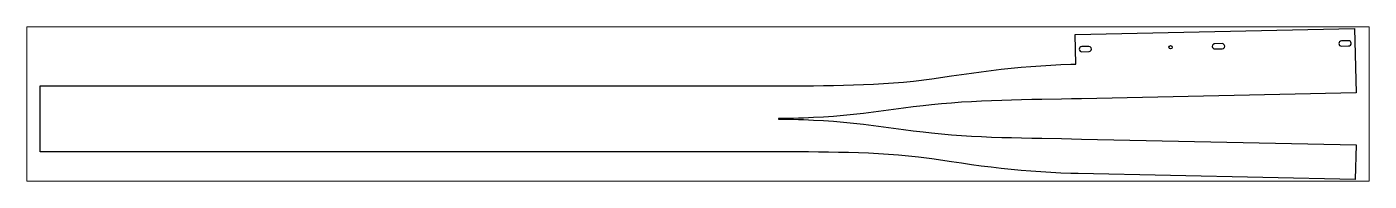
# Paper-space layout 'Layout1' of a CAD drawing. Header units: millimetres. Extents: x 0 to 257, y 83 to 112.
# The model-space entities are those that its viewports show. They can reach past a viewport. Long polylines and large blocks are cut down to what shows.
import ezdxf

# ---------------------------------------------------------------- set-up
doc = ezdxf.new("R2010")
doc.units = ezdxf.units.MM
doc.header["$LTSCALE"] = 25
doc.layers.add('3_Pezzi', color=7, linetype='Continuous')
doc.layers.add('5_Bulloni', color=7, linetype='Continuous')

msp = doc.modelspace()

# ---------------------------------------------------------------- linework, layer by layer
at = {"layer": '3_Pezzi', "color": 3, "linetype": 'Continuous'}
for p, q in [((2093.9, 140.5), (2658.9, 152.8)), ((2095.2, 80.4), (2093.9, 140.5)), ((2658.9, 152.8), (2661.8, 22.8)), ((1803.9, 51.1), (1843.9, 56.9)), ((1843.9, 56.9), (1863.9, 59.8)), ((1863.9, 59.8), (1883.9, 62.6)), ((1883.9, 62.6), (1903.9, 65.3)), ((1903.9, 65.3), (1924, 67.8)), ((1924, 67.8), (1944, 70.1)), ((1944, 70.1), (1964.1, 72.3)), ((1964.1, 72.3), (1984.3, 74.2)), ((1984.3, 74.2), (2004.4, 75.9)), ((2004.4, 75.9), (2024.5, 77.3)), ((2024.5, 77.3), (2044.7, 78.5)), ((2044.7, 78.5), (2064.9, 79.5)), ((2064.9, 79.5), (2085.1, 80.2)), ((2085.1, 80.2), (2095.2, 80.4)), ((0, -96.5), (0, 36.5)), ((0, 36.5), (1494, 36.5)), ((1494, 36.5), (1514.2, 36.6)), ((1514.2, 36.6), (1524.3, 36.6)), ((1524.3, 36.6), (1544.5, 36.7)), ((1544.5, 36.7), (1564.7, 36.9)), ((1564.7, 36.9), (1584.9, 37.1)), ((1584.9, 37.1), (1605.1, 37.4)), ((1605.1, 37.4), (1625.3, 37.9)), ((1625.3, 37.9), (1645.5, 38.4)), ((1645.5, 38.4), (1665.7, 39.1)), ((1665.7, 39.1), (1686, 40)), ((1686, 40), (1706.3, 41.1)), ((1706.3, 41.1), (1726.5, 42.5)), ((1726.5, 42.5), (1746.6, 44.3)), ((1746.6, 44.3), (1766.7, 46.4)), ((1766.7, 46.4), (1803.9, 51.1)), ((1823.7, 0.3), (1803.5, -1.7)), ((1843.8, 2), (1823.7, 0.3)), ((1864, 3.5), (1843.8, 2)), ((1884.2, 4.7), (1864, 3.5)), ((1904.6, 5.8), (1884.2, 4.7)), ((1924.8, 6.7), (1904.6, 5.8)), ((1945.1, 7.4), (1924.8, 6.7)), ((1965.3, 8), (1945.1, 7.4)), ((1985.5, 8.5), (1965.3, 8)), ((2005.8, 8.9), (1985.5, 8.5)), ((2026, 9.3), (2005.8, 8.9)), ((2066.4, 10), (2026, 9.3)), ((2086.6, 10.3), (2066.4, 10)), ((2106.8, 10.7), (2086.6, 10.3)), ((2661.8, 22.8), (2106.8, 10.7)), ((1584.9, -26.5), (1564.7, -27.6)), ((1605.2, -25), (1584.9, -26.5)), ((1625.3, -23.3), (1605.2, -25)), ((1645.5, -21.3), (1625.3, -23.3)), ((1665.7, -19.1), (1645.5, -21.3)), ((1685.8, -16.6), (1665.7, -19.1)), ((1705.9, -14), (1685.8, -16.6)), ((1746.2, -8.4), (1705.9, -14)), ((1766.3, -5.9), (1746.2, -8.4)), ((1786.4, -3.5), (1766.3, -5.9)), ((1803.5, -1.7), (1786.4, -3.5)), ((1504.1, -29.4), (1494, -29.4)), ((1494, -29.4), (1494, -30.6)), ((1494, -30.6), (1504.1, -30.6)), ((1514.2, -29.3), (1504.1, -29.4)), ((1504.1, -30.6), (1514.2, -30.7)), ((1524.3, -29.1), (1514.2, -29.3)), ((1514.2, -30.7), (1524.3, -30.9)), ((1534.4, -28.9), (1524.3, -29.1)), ((1524.3, -30.9), (1534.4, -31.2)), ((1544.5, -28.5), (1534.4, -28.9)), ((1534.4, -31.2), (1544.5, -31.5)), ((1554.6, -28.1), (1544.5, -28.5)), ((1544.5, -31.5), (1554.6, -31.9)), ((1564.7, -27.6), (1554.6, -28.1)), ((1554.6, -31.9), (1564.7, -32.4)), ((1564.7, -32.4), (1584.9, -33.5)), ((1584.9, -33.5), (1605.2, -35)), ((1605.2, -35), (1625.3, -36.7)), ((1625.3, -36.7), (1645.5, -38.7)), ((1645.5, -38.7), (1665.7, -40.9)), ((1665.7, -40.9), (1685.8, -43.4)), ((1685.8, -43.4), (1705.9, -46)), ((1705.9, -46), (1746.2, -51.6)), ((1746.2, -51.6), (1766.3, -54.1)), ((1766.3, -54.1), (1786.4, -56.5)), ((1786.4, -56.5), (1803.5, -58.3)), ((1803.5, -58.3), (1823.7, -60.3)), ((1823.7, -60.3), (1843.8, -62)), ((1843.8, -62), (1864, -63.5)), ((1864, -63.5), (1884.2, -64.7)), ((1884.2, -64.7), (1904.6, -65.8)), ((1904.6, -65.8), (1924.8, -66.7)), ((1924.8, -66.7), (1945.1, -67.4)), ((1945.1, -67.4), (1965.3, -68)), ((1965.3, -68), (1985.5, -68.5)), ((1985.5, -68.5), (2005.8, -68.9)), ((2005.8, -68.9), (2026, -69.3)), ((2026, -69.3), (2066.4, -70)), ((2066.4, -70), (2086.6, -70.4)), ((2086.6, -70.4), (2106.8, -70.8)), ((2106.8, -70.8), (2661.8, -82.8)), ((1494, -96.5), (0, -96.5)), ((1534.4, -96.7), (1494, -96.5)), ((1554.6, -96.8), (1534.4, -96.7)), ((1574.8, -97), (1554.6, -96.8)), ((1595, -97.3), (1574.8, -97)), ((1615.2, -97.7), (1595, -97.3)), ((1635.4, -98.1), (1615.2, -97.7)), ((1655.6, -98.8), (1635.4, -98.1)), ((1675.7, -99.5), (1655.6, -98.8)), ((1696.2, -100.6), (1675.7, -99.5)), ((1716.4, -101.8), (1696.2, -100.6)), ((1736.5, -103.4), (1716.4, -101.8)), ((1756.7, -105.3), (1736.5, -103.4)), ((1776.8, -107.6), (1756.7, -105.3)), ((1803.9, -111.1), (1776.8, -107.6)), ((2661.8, -82.8), (2660.2, -152.8)), ((1843.9, -116.9), (1803.9, -111.1)), ((1863.9, -119.8), (1843.9, -116.9)), ((1883.9, -122.6), (1863.9, -119.8)), ((1903.9, -125.3), (1883.9, -122.6)), ((1924, -127.8), (1903.9, -125.3)), ((1944, -130.1), (1924, -127.8)), ((1964.1, -132.3), (1944, -130.1)), ((1984.3, -134.2), (1964.1, -132.3)), ((2004.4, -135.9), (1984.3, -134.2)), ((2024.5, -137.3), (2004.4, -135.9)), ((2044.7, -138.5), (2024.5, -137.3)), ((2064.9, -139.5), (2044.7, -138.5)), ((2085.1, -140.2), (2064.9, -139.5)), ((2099.9, -140.6), (2085.1, -140.2)), ((2660.2, -152.8), (2099.9, -140.6))]:
    msp.add_line(p, q, dxfattribs=at)
at = {"layer": '5_Bulloni', "color": 4, "linetype": 'Continuous'}
for p, q in [((2121.5, 116.3), (2107.1, 116)), ((2390.8, 122.1), (2376.3, 121.8)), ((2376.5, 111.3), (2391, 111.6)), ((2646.7, 127.7), (2632.2, 127.4)), ((2632.5, 116.9), (2647, 117.2)), ((2107.3, 105.5), (2121.8, 105.8))]:
    msp.add_line(p, q, dxfattribs=at)
at = {"layer": '5_Bulloni', "color": 2, "linetype": 'Continuous'}
msp.add_circle((2286.7, 114.6), 3.25, dxfattribs=at)
at = {"layer": '5_Bulloni', "color": 4, "linetype": 'Continuous'}
for centre, start, end in [((2107.2, 110.7), 91.2444, 271.2444), ((2121.7, 111), 271.2444, 91.2444), ((2376.4, 116.6), 91.2444, 271.2444), ((2390.9, 116.9), 271.2444, 91.2444), ((2632.3, 122.2), 91.2444, 271.2417), ((2646.8, 122.5), 271.2417, 91.2417)]:
    msp.add_arc(centre, 5.25, start, end, dxfattribs=at)

psp = doc.layouts.get("Layout1")

# ---------------------------------------------------------------- viewports
at = {"layer": '0'}
psp.add_viewport(center=(128.5, 97.5), size=(257, 29.4977), view_center_point=(1330.88, 0), view_height=311.618, dxfattribs=at)

doc.saveas('drawing.dxf')
